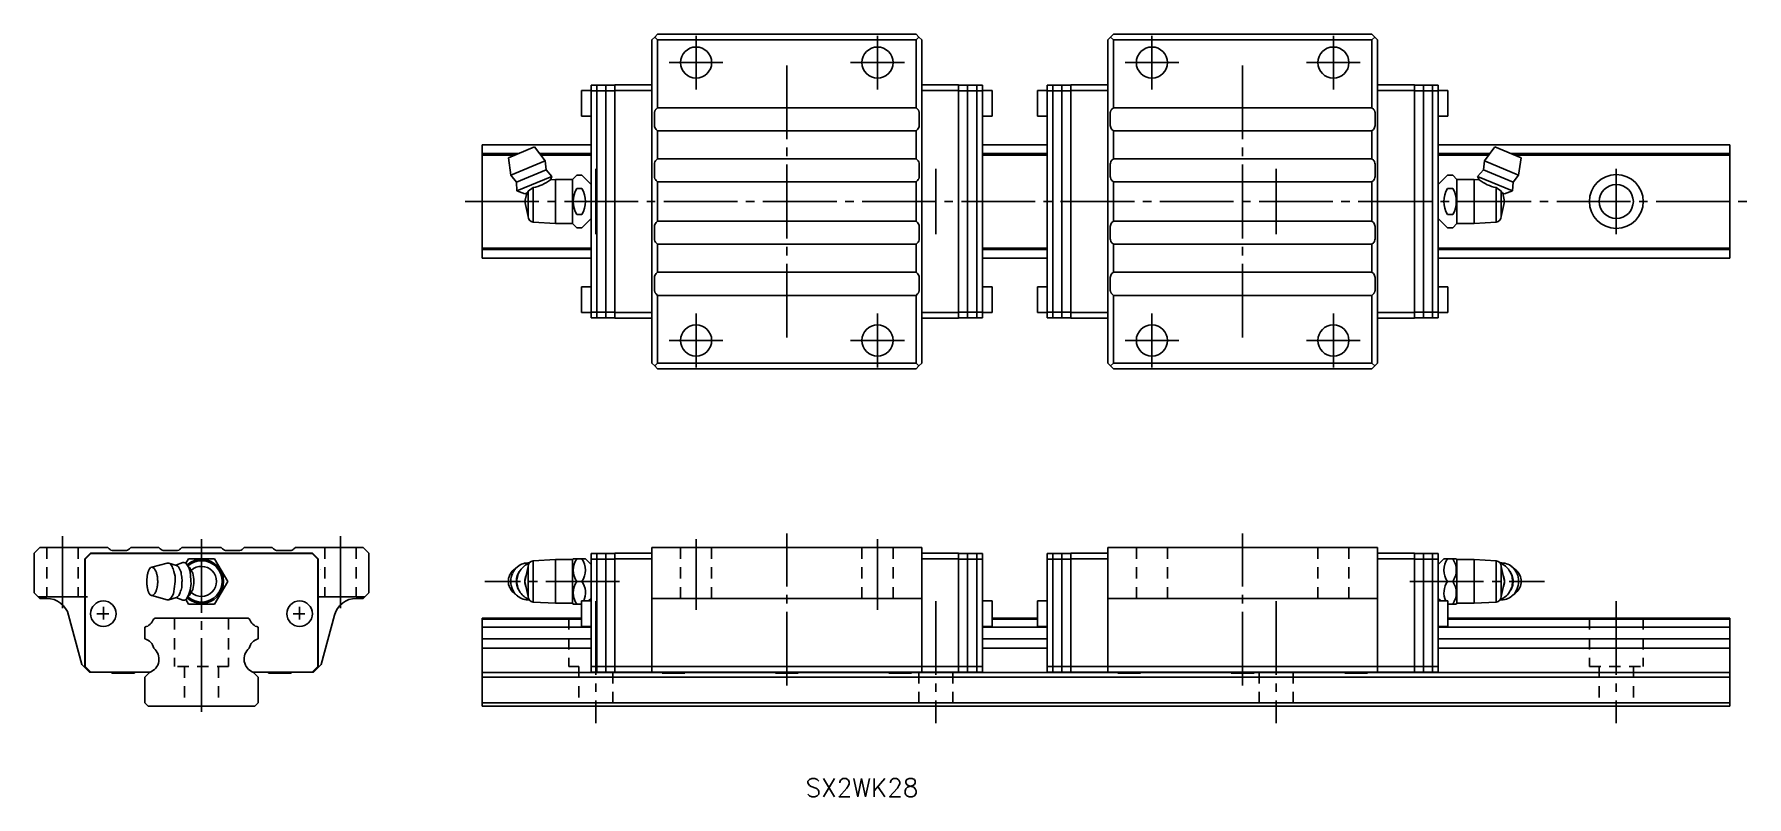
# Model space of a CAD drawing. Extents: x -80 to 222, y 2154 to 2289.
import ezdxf

# ---------------------------------------------------------------- set-up
doc = ezdxf.new("R2010")
doc.units = 0
doc.linetypes.add('CENTER', pattern=[17.5, 13, -1.5, 1.5, -1.5])
doc.linetypes.add('DASHED', pattern=[3.5, 2, -1.5])
doc.layers.get('0').update_dxf_attribs({"linetype": 'CONTINUOUS'})
doc.layers.add('CENTER', color=1, linetype='CENTER')
doc.styles.get("Standard").update_dxf_attribs({"font": 'txt.shx', "bigfont": '@extfont2.shx'})

msp = doc.modelspace()

# ---------------------------------------------------------------- linework, layer by layer
at = {"color": 7, "linetype": 'CONTINUOUS'}
for p, q in [((29.01, 2288.14), (28.51, 2287.64)), ((28.51, 2230.64), (28.51, 2287.64)), ((29.51, 2288.64), (29.01, 2288.14)), ((29.51, 2287.64), (29.01, 2288.14)), ((29.51, 2288.64), (75.11, 2288.64)), ((29.51, 2275.69), (29.51, 2287.64)), ((29.51, 2287.64), (75.11, 2287.64)), ((75.61, 2288.14), (75.11, 2288.64)), ((75.61, 2288.14), (75.11, 2287.64)), ((75.11, 2287.64), (75.11, 2275.69)), ((76.11, 2287.64), (75.61, 2288.14)), ((76.11, 2287.64), (76.11, 2230.64)), ((108.91, 2287.64), (109.41, 2288.14)), ((108.91, 2287.64), (108.91, 2230.64)), ((109.41, 2288.14), (109.91, 2288.64)), ((109.41, 2288.14), (109.91, 2287.64)), ((155.51, 2288.64), (109.91, 2288.64)), ((109.91, 2287.64), (109.91, 2275.69)), ((155.51, 2287.64), (109.91, 2287.64)), ((155.51, 2288.64), (156.01, 2288.14)), ((155.51, 2287.64), (156.01, 2288.14)), ((155.51, 2275.69), (155.51, 2287.64)), ((156.01, 2288.14), (156.51, 2287.64)), ((156.51, 2230.64), (156.51, 2287.64)), ((16.11, 2274.19), (16.11, 2278.69)), ((17.81, 2278.69), (16.11, 2278.69)), ((17.81, 2238.64), (17.81, 2279.64)), ((17.81, 2279.64), (22.01, 2279.64)), ((17.81, 2278.64), (22.01, 2278.64)), ((18.81, 2238.64), (18.81, 2279.64)), ((20.41, 2238.64), (20.41, 2279.64)), ((22.01, 2279.69), (28.51, 2279.69)), ((22.01, 2278.69), (22.01, 2279.69)), ((22.01, 2239.59), (22.01, 2278.69)), ((22.01, 2278.69), (28.51, 2278.69)), ((28.51, 2279.14), (28.51, 2280.14)), ((28.51, 2278.69), (28.51, 2279.74)), ((28.51, 2239.14), (28.51, 2279.14)), ((28.51, 2259.14), (28.51, 2278.69)), ((28.51, 2259.14), (28.51, 2278.69)), ((76.11, 2279.14), (76.11, 2280.14)), ((76.11, 2279.74), (76.11, 2278.69)), ((82.61, 2279.69), (76.11, 2279.69)), ((76.11, 2239.14), (76.11, 2279.14)), ((82.61, 2278.69), (76.11, 2278.69)), ((76.11, 2259.14), (76.11, 2278.69)), ((76.11, 2278.69), (76.11, 2259.14)), ((82.61, 2278.69), (82.61, 2279.69)), ((86.81, 2279.64), (82.61, 2279.64)), ((82.61, 2239.59), (82.61, 2278.69)), ((86.81, 2278.64), (82.61, 2278.64)), ((84.21, 2238.64), (84.21, 2279.64)), ((85.81, 2238.64), (85.81, 2279.64)), ((86.81, 2279.64), (86.81, 2238.64)), ((88.51, 2278.69), (86.81, 2278.69)), ((88.51, 2274.19), (88.51, 2278.69)), ((96.51, 2274.19), (96.51, 2278.69)), ((96.51, 2278.69), (98.21, 2278.69)), ((98.21, 2279.64), (98.21, 2238.64)), ((98.21, 2279.64), (102.41, 2279.64)), ((98.21, 2278.64), (102.41, 2278.64)), ((99.21, 2238.64), (99.21, 2279.64)), ((100.81, 2238.64), (100.81, 2279.64)), ((102.41, 2279.69), (108.91, 2279.69)), ((102.41, 2278.69), (102.41, 2279.69)), ((102.41, 2239.59), (102.41, 2278.69)), ((102.41, 2278.69), (108.91, 2278.69)), ((108.91, 2279.14), (108.91, 2280.14)), ((108.91, 2279.74), (108.91, 2278.69)), ((108.91, 2239.14), (108.91, 2279.14)), ((108.91, 2259.14), (108.91, 2278.69)), ((108.91, 2278.69), (108.91, 2259.14)), ((156.51, 2279.14), (156.51, 2280.14)), ((156.51, 2278.69), (156.51, 2279.74)), ((163.01, 2279.69), (156.51, 2279.69)), ((156.51, 2239.14), (156.51, 2279.14)), ((163.01, 2278.69), (156.51, 2278.69)), ((156.51, 2259.14), (156.51, 2278.69)), ((156.51, 2259.14), (156.51, 2278.69)), ((163.01, 2278.69), (163.01, 2279.69)), ((167.21, 2279.64), (163.01, 2279.64)), ((163.01, 2239.59), (163.01, 2278.69)), ((167.21, 2278.64), (163.01, 2278.64)), ((164.61, 2238.64), (164.61, 2279.64)), ((166.21, 2238.64), (166.21, 2279.64)), ((167.21, 2238.64), (167.21, 2279.64)), ((167.21, 2278.69), (168.91, 2278.69)), ((168.91, 2274.19), (168.91, 2278.69)), ((28.97, 2274.82), (28.96, 2274.78)), ((28.96, 2274.78), (28.96, 2274.73)), ((28.96, 2274.73), (28.96, 2272.55)), ((28.98, 2274.92), (28.97, 2274.87)), ((28.97, 2274.87), (28.97, 2274.82)), ((28.99, 2274.97), (28.98, 2274.92)), ((29.01, 2275.02), (28.99, 2274.97)), ((29.02, 2275.06), (29.01, 2275.02)), ((29.04, 2275.11), (29.02, 2275.06)), ((29.06, 2275.15), (29.04, 2275.11)), ((29.08, 2275.2), (29.06, 2275.15)), ((29.1, 2275.24), (29.08, 2275.2)), ((29.13, 2275.28), (29.1, 2275.24)), ((29.16, 2275.32), (29.13, 2275.28)), ((29.19, 2275.36), (29.16, 2275.32)), ((29.22, 2275.4), (29.19, 2275.36)), ((29.26, 2275.43), (29.22, 2275.4)), ((29.51, 2275.69), (29.26, 2275.43)), ((75.11, 2275.69), (29.51, 2275.69)), ((75.37, 2275.43), (75.11, 2275.69)), ((75.4, 2275.4), (75.37, 2275.43)), ((75.44, 2275.36), (75.4, 2275.4)), ((75.47, 2275.32), (75.44, 2275.36)), ((75.49, 2275.28), (75.47, 2275.32)), ((75.52, 2275.24), (75.49, 2275.28)), ((75.54, 2275.2), (75.52, 2275.24)), ((75.57, 2275.15), (75.54, 2275.2)), ((75.59, 2275.11), (75.57, 2275.15)), ((75.6, 2275.06), (75.59, 2275.11)), ((75.62, 2275.02), (75.6, 2275.06)), ((75.63, 2274.97), (75.62, 2275.02)), ((75.64, 2274.92), (75.63, 2274.97)), ((75.65, 2274.87), (75.64, 2274.92)), ((75.66, 2274.82), (75.65, 2274.87)), ((75.66, 2274.78), (75.66, 2274.82)), ((75.66, 2274.73), (75.66, 2274.78)), ((75.66, 2272.55), (75.66, 2274.73)), ((109.36, 2274.78), (109.37, 2274.82)), ((109.36, 2274.73), (109.36, 2274.78)), ((109.36, 2272.55), (109.36, 2274.73)), ((109.37, 2274.87), (109.38, 2274.92)), ((109.37, 2274.82), (109.37, 2274.87)), ((109.38, 2274.92), (109.39, 2274.97)), ((109.39, 2274.97), (109.41, 2275.02)), ((109.41, 2275.02), (109.42, 2275.06)), ((109.42, 2275.06), (109.44, 2275.11)), ((109.44, 2275.11), (109.46, 2275.15)), ((109.46, 2275.15), (109.48, 2275.2)), ((109.48, 2275.2), (109.5, 2275.24)), ((109.5, 2275.24), (109.53, 2275.28)), ((109.53, 2275.28), (109.56, 2275.32)), ((109.56, 2275.32), (109.59, 2275.36)), ((109.59, 2275.36), (109.62, 2275.4)), ((109.62, 2275.4), (109.66, 2275.43)), ((109.66, 2275.43), (109.91, 2275.69)), ((109.91, 2275.69), (155.51, 2275.69)), ((155.51, 2275.69), (155.77, 2275.43)), ((155.77, 2275.43), (155.8, 2275.4)), ((155.8, 2275.4), (155.84, 2275.36)), ((155.84, 2275.36), (155.87, 2275.32)), ((155.87, 2275.32), (155.89, 2275.28)), ((155.89, 2275.28), (155.92, 2275.24)), ((155.92, 2275.24), (155.94, 2275.2)), ((155.94, 2275.2), (155.97, 2275.15)), ((155.97, 2275.15), (155.99, 2275.11)), ((155.99, 2275.11), (156, 2275.06)), ((156, 2275.06), (156.02, 2275.02)), ((156.02, 2275.02), (156.03, 2274.97)), ((156.03, 2274.97), (156.04, 2274.92)), ((156.04, 2274.92), (156.05, 2274.87)), ((156.05, 2274.87), (156.06, 2274.82)), ((156.06, 2274.82), (156.06, 2274.78)), ((156.06, 2274.78), (156.06, 2274.73)), ((156.06, 2274.73), (156.06, 2272.55)), ((16.11, 2274.19), (17.81, 2274.19)), ((29.26, 2271.85), (29.51, 2271.59)), ((29.51, 2271.59), (75.11, 2271.59)), ((29.51, 2266.69), (29.51, 2271.59)), ((75.11, 2271.59), (75.37, 2271.85)), ((75.11, 2271.59), (75.11, 2266.69)), ((86.81, 2274.19), (88.51, 2274.19)), ((98.21, 2274.19), (96.51, 2274.19)), ((109.91, 2271.59), (109.66, 2271.85)), ((109.91, 2271.59), (109.91, 2266.69)), ((155.51, 2271.59), (109.91, 2271.59)), ((155.77, 2271.85), (155.51, 2271.59)), ((155.51, 2266.69), (155.51, 2271.59)), ((168.91, 2274.19), (167.21, 2274.19)), ((17.81, 2269.14), (-1.39, 2269.14)), ((-1.39, 2269.14), (-1.39, 2267.62)), ((7.82, 2268.78), (3.21, 2266.87)), ((9.67, 2266.3), (7.82, 2268.78)), ((98.21, 2269.14), (86.81, 2269.14)), ((218.61, 2269.14), (167.21, 2269.14)), ((175.35, 2266.3), (177.2, 2268.78)), ((177.2, 2268.78), (181.82, 2266.87)), ((218.61, 2267.62), (218.61, 2269.14)), ((-1.39, 2267.34), (-1.39, 2267.62)), ((5.03, 2267.62), (-1.39, 2267.62)), ((-1.39, 2250.94), (-1.39, 2267.34)), ((4.35, 2267.34), (-1.39, 2267.34)), ((3.21, 2266.87), (3.65, 2263.81)), ((9.67, 2266.3), (3.65, 2263.81)), ((17.81, 2267.62), (8.69, 2267.62)), ((17.81, 2267.34), (8.9, 2267.34)), ((9.86, 2264.75), (9.67, 2266.3)), ((28.96, 2265.73), (28.96, 2263.55)), ((29.51, 2266.69), (29.26, 2266.43)), ((75.11, 2266.69), (29.51, 2266.69)), ((75.37, 2266.43), (75.11, 2266.69)), ((75.66, 2263.55), (75.66, 2265.73)), ((98.21, 2267.62), (86.81, 2267.62)), ((98.21, 2267.34), (86.81, 2267.34)), ((109.36, 2263.55), (109.36, 2265.73)), ((109.66, 2266.43), (109.91, 2266.69)), ((109.91, 2266.69), (155.51, 2266.69)), ((155.51, 2266.69), (155.77, 2266.43)), ((156.06, 2265.73), (156.06, 2263.55)), ((167.21, 2267.62), (176.34, 2267.62)), ((167.21, 2267.34), (176.12, 2267.34)), ((175.17, 2264.75), (175.35, 2266.3)), ((175.35, 2266.3), (181.37, 2263.81)), ((218.61, 2267.62), (180, 2267.62)), ((218.61, 2267.34), (180.68, 2267.34)), ((181.82, 2266.87), (181.37, 2263.81)), ((218.61, 2267.62), (218.61, 2267.34)), ((218.61, 2267.34), (218.61, 2250.94)), ((3.65, 2263.81), (4.62, 2262.58)), ((9.86, 2264.75), (4.62, 2262.58)), ((4.62, 2262.58), (4.73, 2261)), ((10.9, 2263.56), (4.73, 2261)), ((10.9, 2263.56), (9.86, 2264.75)), ((10.62, 2262.96), (10.9, 2263.56)), ((11.51, 2263.02), (10.62, 2262.96)), ((10.62, 2262.96), (10.62, 2262.96)), ((10.62, 2262.96), (10.62, 2262.96)), ((11.51, 2263.02), (11.51, 2255.27)), ((14.51, 2263.02), (11.51, 2263.02)), ((15.26, 2263.76), (14.51, 2263.02)), ((14.51, 2263.02), (14.51, 2255.27)), ((15.26, 2263.76), (16.19, 2263.76)), ((17.81, 2262.14), (16.19, 2263.76)), ((29.26, 2262.85), (29.51, 2262.59)), ((29.51, 2262.59), (75.11, 2262.59)), ((29.51, 2262.59), (29.51, 2255.69)), ((75.11, 2262.59), (75.37, 2262.85)), ((75.11, 2255.69), (75.11, 2262.59)), ((109.91, 2262.59), (109.66, 2262.85)), ((155.51, 2262.59), (109.91, 2262.59)), ((109.91, 2255.69), (109.91, 2262.59)), ((155.77, 2262.85), (155.51, 2262.59)), ((155.51, 2262.59), (155.51, 2255.69)), ((167.21, 2262.14), (168.83, 2263.76)), ((169.77, 2263.76), (168.83, 2263.76)), ((169.77, 2263.76), (170.51, 2263.02)), ((170.51, 2263.02), (170.51, 2255.27)), ((170.51, 2263.02), (173.51, 2263.02)), ((173.51, 2263.02), (173.51, 2255.27)), ((173.51, 2263.02), (174.41, 2262.96)), ((174.13, 2263.56), (175.17, 2264.75)), ((174.13, 2263.56), (180.3, 2261)), ((174.41, 2262.96), (174.13, 2263.56)), ((174.41, 2262.96), (174.41, 2262.96)), ((174.41, 2262.96), (174.41, 2262.96)), ((175.17, 2264.75), (180.41, 2262.58)), ((180.41, 2262.58), (180.3, 2261)), ((181.37, 2263.81), (180.41, 2262.58)), ((4.73, 2261), (6.11, 2260.5)), ((6.11, 2260.5), (6.59, 2260.69)), ((6.45, 2260.64), (6.11, 2259.14)), ((6.11, 2259.14), (6.71, 2256.49)), ((6.59, 2260.69), (6.71, 2260.95)), ((6.71, 2260.95), (7.59, 2261.59)), ((6.71, 2260.95), (6.71, 2256.49)), ((7.59, 2261.59), (7.59, 2255.5)), ((15.26, 2261.45), (16.19, 2261.45)), ((28.51, 2259.14), (28.51, 2239.59)), ((28.51, 2239.59), (28.51, 2259.14)), ((29.51, 2260.79), (29.51, 2257.49)), ((75.11, 2257.49), (75.11, 2260.79)), ((76.11, 2259.14), (76.11, 2239.59)), ((76.11, 2259.14), (76.11, 2239.59)), ((108.91, 2259.14), (108.91, 2239.59)), ((108.91, 2259.14), (108.91, 2239.59)), ((109.91, 2257.49), (109.91, 2260.79)), ((155.51, 2260.79), (155.51, 2257.49)), ((156.51, 2259.14), (156.51, 2239.59)), ((156.51, 2239.59), (156.51, 2259.14)), ((169.77, 2261.45), (168.83, 2261.45)), ((177.43, 2261.59), (177.43, 2255.5)), ((178.31, 2260.95), (177.43, 2261.59)), ((178.31, 2260.95), (178.31, 2256.49)), ((178.43, 2260.69), (178.31, 2260.95)), ((178.91, 2259.14), (178.31, 2256.49)), ((178.91, 2260.5), (178.43, 2260.69)), ((178.57, 2260.64), (178.91, 2259.14)), ((180.3, 2261), (178.91, 2260.5)), ((15.26, 2256.83), (16.19, 2256.83)), ((16.19, 2254.52), (17.81, 2256.14)), ((168.83, 2254.52), (167.21, 2256.14)), ((169.77, 2256.83), (168.83, 2256.83)), ((7.59, 2255.5), (11.51, 2255.27)), ((11.51, 2255.27), (14.51, 2255.27)), ((14.51, 2255.27), (15.26, 2254.52)), ((15.26, 2254.52), (16.19, 2254.52)), ((28.96, 2252.55), (28.96, 2254.73)), ((29.26, 2255.43), (29.51, 2255.69)), ((29.51, 2255.69), (75.11, 2255.69)), ((75.11, 2255.69), (75.37, 2255.43)), ((75.66, 2254.73), (75.66, 2252.55)), ((109.36, 2254.73), (109.36, 2252.55)), ((109.91, 2255.69), (109.66, 2255.43)), ((155.51, 2255.69), (109.91, 2255.69)), ((155.77, 2255.43), (155.51, 2255.69)), ((156.06, 2252.55), (156.06, 2254.73)), ((169.77, 2254.52), (168.83, 2254.52)), ((170.51, 2255.27), (169.77, 2254.52)), ((173.51, 2255.27), (170.51, 2255.27)), ((177.43, 2255.5), (173.51, 2255.27)), ((17.81, 2250.94), (-1.39, 2250.94)), ((-1.39, 2250.94), (-1.39, 2250.66)), ((17.81, 2250.66), (-1.39, 2250.66)), ((-1.39, 2249.14), (-1.39, 2250.66)), ((29.51, 2251.59), (29.26, 2251.85)), ((75.11, 2251.59), (29.51, 2251.59)), ((29.51, 2251.59), (29.51, 2246.69)), ((75.37, 2251.85), (75.11, 2251.59)), ((75.11, 2246.69), (75.11, 2251.59)), ((98.21, 2250.94), (86.81, 2250.94)), ((98.21, 2250.66), (86.81, 2250.66)), ((109.66, 2251.85), (109.91, 2251.59)), ((109.91, 2251.59), (155.51, 2251.59)), ((109.91, 2246.69), (109.91, 2251.59)), ((155.51, 2251.59), (155.77, 2251.85)), ((155.51, 2251.59), (155.51, 2246.69)), ((218.61, 2250.94), (167.21, 2250.94)), ((218.61, 2250.66), (167.21, 2250.66)), ((218.61, 2250.66), (218.61, 2250.94)), ((218.61, 2250.66), (218.61, 2249.14)), ((17.81, 2249.14), (-1.39, 2249.14)), ((98.21, 2249.14), (86.81, 2249.14)), ((218.61, 2249.14), (167.21, 2249.14)), ((17.81, 2244.09), (16.11, 2244.09)), ((16.11, 2244.09), (16.11, 2239.59)), ((28.96, 2243.55), (28.96, 2245.73)), ((29.26, 2246.43), (29.51, 2246.69)), ((29.51, 2246.69), (75.11, 2246.69)), ((75.11, 2246.69), (75.37, 2246.43)), ((75.66, 2245.73), (75.66, 2243.55)), ((88.51, 2244.09), (86.81, 2244.09)), ((88.51, 2244.09), (88.51, 2239.59)), ((96.51, 2244.09), (98.21, 2244.09)), ((96.51, 2244.09), (96.51, 2239.59)), ((109.36, 2245.73), (109.36, 2243.55)), ((109.91, 2246.69), (109.66, 2246.43)), ((155.51, 2246.69), (109.91, 2246.69)), ((155.77, 2246.43), (155.51, 2246.69)), ((156.06, 2243.55), (156.06, 2245.73)), ((167.21, 2244.09), (168.91, 2244.09)), ((168.91, 2244.09), (168.91, 2239.59)), ((28.96, 2243.51), (28.96, 2243.55)), ((28.97, 2243.46), (28.96, 2243.51)), ((28.97, 2243.41), (28.97, 2243.46)), ((28.98, 2243.36), (28.97, 2243.41)), ((28.99, 2243.31), (28.98, 2243.36)), ((29.01, 2243.26), (28.99, 2243.31)), ((29.02, 2243.22), (29.01, 2243.26)), ((29.04, 2243.17), (29.02, 2243.22)), ((29.06, 2243.13), (29.04, 2243.17)), ((29.08, 2243.08), (29.06, 2243.13)), ((29.1, 2243.04), (29.08, 2243.08)), ((29.13, 2243), (29.1, 2243.04)), ((29.16, 2242.96), (29.13, 2243)), ((29.19, 2242.92), (29.16, 2242.96)), ((29.22, 2242.88), (29.19, 2242.92)), ((29.26, 2242.85), (29.22, 2242.88)), ((29.51, 2242.59), (29.26, 2242.85)), ((75.11, 2242.59), (29.51, 2242.59)), ((29.51, 2242.59), (29.51, 2230.64)), ((75.37, 2242.85), (75.11, 2242.59)), ((75.11, 2230.64), (75.11, 2242.59)), ((75.4, 2242.88), (75.37, 2242.85)), ((75.44, 2242.92), (75.4, 2242.88)), ((75.47, 2242.96), (75.44, 2242.92)), ((75.49, 2243), (75.47, 2242.96)), ((75.52, 2243.04), (75.49, 2243)), ((75.54, 2243.08), (75.52, 2243.04)), ((75.57, 2243.13), (75.54, 2243.08)), ((75.59, 2243.17), (75.57, 2243.13)), ((75.6, 2243.22), (75.59, 2243.17)), ((75.62, 2243.26), (75.6, 2243.22)), ((75.63, 2243.31), (75.62, 2243.26)), ((75.64, 2243.36), (75.63, 2243.31)), ((75.65, 2243.41), (75.64, 2243.36)), ((75.66, 2243.46), (75.65, 2243.41)), ((75.66, 2243.55), (75.66, 2243.51)), ((75.66, 2243.51), (75.66, 2243.46)), ((109.36, 2243.55), (109.36, 2243.51)), ((109.36, 2243.51), (109.37, 2243.46)), ((109.37, 2243.46), (109.37, 2243.41)), ((109.37, 2243.41), (109.38, 2243.36)), ((109.38, 2243.36), (109.39, 2243.31)), ((109.39, 2243.31), (109.41, 2243.26)), ((109.41, 2243.26), (109.42, 2243.22)), ((109.42, 2243.22), (109.44, 2243.17)), ((109.44, 2243.17), (109.46, 2243.13)), ((109.46, 2243.13), (109.48, 2243.08)), ((109.48, 2243.08), (109.5, 2243.04)), ((109.5, 2243.04), (109.53, 2243)), ((109.53, 2243), (109.56, 2242.96)), ((109.56, 2242.96), (109.59, 2242.92)), ((109.59, 2242.92), (109.62, 2242.88)), ((109.62, 2242.88), (109.66, 2242.85)), ((109.66, 2242.85), (109.91, 2242.59)), ((109.91, 2242.59), (155.51, 2242.59)), ((109.91, 2230.64), (109.91, 2242.59)), ((155.51, 2242.59), (155.77, 2242.85)), ((155.51, 2242.59), (155.51, 2230.64)), ((155.77, 2242.85), (155.8, 2242.88)), ((155.8, 2242.88), (155.84, 2242.92)), ((155.84, 2242.92), (155.87, 2242.96)), ((155.87, 2242.96), (155.89, 2243)), ((155.89, 2243), (155.92, 2243.04)), ((155.92, 2243.04), (155.94, 2243.08)), ((155.94, 2243.08), (155.97, 2243.13)), ((155.97, 2243.13), (155.99, 2243.17)), ((155.99, 2243.17), (156, 2243.22)), ((156, 2243.22), (156.02, 2243.26)), ((156.02, 2243.26), (156.03, 2243.31)), ((156.03, 2243.31), (156.04, 2243.36)), ((156.04, 2243.36), (156.05, 2243.41)), ((156.05, 2243.41), (156.06, 2243.46)), ((156.06, 2243.51), (156.06, 2243.55)), ((156.06, 2243.46), (156.06, 2243.51)), ((16.11, 2239.59), (17.81, 2239.59)), ((17.81, 2239.64), (22.01, 2239.64)), ((17.81, 2238.64), (22.01, 2238.64)), ((22.01, 2239.59), (28.51, 2239.59)), ((22.01, 2239.59), (22.01, 2238.59)), ((22.01, 2238.59), (28.51, 2238.59)), ((28.51, 2238.54), (28.51, 2239.59)), ((28.51, 2239.14), (28.51, 2238.14)), ((82.61, 2239.59), (76.11, 2239.59)), ((76.11, 2239.59), (76.11, 2238.54)), ((76.11, 2239.14), (76.11, 2238.14)), ((82.61, 2238.59), (76.11, 2238.59)), ((86.81, 2239.64), (82.61, 2239.64)), ((82.61, 2239.59), (82.61, 2238.59)), ((86.81, 2238.64), (82.61, 2238.64)), ((86.81, 2239.59), (88.51, 2239.59)), ((98.21, 2239.59), (96.51, 2239.59)), ((98.21, 2239.64), (102.41, 2239.64)), ((98.21, 2238.64), (102.41, 2238.64)), ((102.41, 2239.59), (102.41, 2238.59)), ((102.41, 2239.59), (108.91, 2239.59)), ((102.41, 2238.59), (108.91, 2238.59)), ((108.91, 2239.59), (108.91, 2238.54)), ((108.91, 2239.14), (108.91, 2238.14)), ((163.01, 2239.59), (156.51, 2239.59)), ((156.51, 2238.54), (156.51, 2239.59)), ((156.51, 2239.14), (156.51, 2238.14)), ((163.01, 2238.59), (156.51, 2238.59)), ((167.21, 2239.64), (163.01, 2239.64)), ((163.01, 2239.59), (163.01, 2238.59)), ((167.21, 2238.64), (163.01, 2238.64)), ((168.91, 2239.59), (167.21, 2239.59)), ((28.51, 2230.64), (29.01, 2230.14)), ((29.51, 2230.64), (29.01, 2230.14)), ((29.01, 2230.14), (29.51, 2229.64)), ((29.51, 2230.64), (75.11, 2230.64)), ((29.51, 2229.64), (75.11, 2229.64)), ((75.61, 2230.14), (75.11, 2230.64)), ((75.11, 2229.64), (75.61, 2230.14)), ((75.61, 2230.14), (76.11, 2230.64)), ((109.41, 2230.14), (108.91, 2230.64)), ((109.41, 2230.14), (109.91, 2230.64)), ((109.91, 2229.64), (109.41, 2230.14)), ((155.51, 2230.64), (109.91, 2230.64)), ((155.51, 2229.64), (109.91, 2229.64)), ((155.51, 2230.64), (156.01, 2230.14)), ((156.01, 2230.14), (155.51, 2229.64)), ((156.51, 2230.64), (156.01, 2230.14)), ((-79.41, 2198.14), (-80.41, 2197.14)), ((-80.41, 2197.14), (-80.41, 2190.14)), ((-78.16, 2198.14), (-79.41, 2198.14)), ((-72.66, 2198.14), (-78.16, 2198.14)), ((-67.46, 2198.14), (-72.66, 2198.14)), ((-70.46, 2197.14), (-71.46, 2196.14)), ((-71.46, 2196.14), (-71.46, 2177.14)), ((-70.41, 2197.04), (-71.41, 2196.04)), ((-70.41, 2197.04), (-71.41, 2196.04)), ((-71.41, 2196.04), (-71.41, 2186.44)), ((-71.41, 2196.04), (-71.41, 2188.94)), ((-70.91, 2198.14), (-69.41, 2198.14)), ((-31.36, 2197.14), (-70.46, 2197.14)), ((-70.41, 2197.04), (-50.91, 2197.04)), ((-50.91, 2197.04), (-70.41, 2197.04)), ((-67.2, 2197.88), (-67.46, 2198.14)), ((-64.32, 2197.59), (-66.49, 2197.59)), ((-63.36, 2198.14), (-63.62, 2197.88)), ((-58.46, 2198.14), (-63.36, 2198.14)), ((-58.2, 2197.88), (-58.46, 2198.14)), ((-55.32, 2197.59), (-57.49, 2197.59)), ((-54.36, 2198.14), (-54.62, 2197.88)), ((-47.46, 2198.14), (-54.36, 2198.14)), ((-53.68, 2195.34), (-53.22, 2196.14)), ((-53.22, 2196.14), (-48.6, 2196.14)), ((-49.26, 2198.14), (-52.56, 2198.14)), ((-52.56, 2198.14), (-49.26, 2198.14)), ((-50.91, 2197.04), (-31.41, 2197.04)), ((-50.91, 2197.04), (-31.41, 2197.04)), ((-31.41, 2197.04), (-50.91, 2197.04)), ((-48.6, 2196.14), (-46.29, 2192.14)), ((-47.2, 2197.88), (-47.46, 2198.14)), ((-44.32, 2197.59), (-46.49, 2197.59)), ((-43.36, 2198.14), (-43.62, 2197.88)), ((-38.46, 2198.14), (-43.36, 2198.14)), ((-38.2, 2197.88), (-38.46, 2198.14)), ((-35.32, 2197.59), (-37.49, 2197.59)), ((-34.36, 2198.14), (-34.62, 2197.88)), ((-29.16, 2198.14), (-34.36, 2198.14)), ((-32.41, 2198.14), (-30.91, 2198.14)), ((-31.41, 2197.04), (-30.41, 2196.04)), ((-31.41, 2197.04), (-30.41, 2196.04)), ((-31.41, 2197.04), (-30.41, 2196.04)), ((-31.36, 2197.14), (-30.36, 2196.14)), ((-30.41, 2196.04), (-30.41, 2186.44)), ((-30.41, 2196.04), (-30.41, 2188.94)), ((-30.41, 2196.04), (-30.41, 2188.94)), ((-30.36, 2196.14), (-30.36, 2177.14)), ((-29.16, 2198.14), (-23.66, 2198.14)), ((-22.41, 2198.14), (-23.66, 2198.14)), ((-21.41, 2197.14), (-22.41, 2198.14)), ((-21.41, 2190.14), (-21.41, 2197.14)), ((11.51, 2196.02), (7.59, 2195.78)), ((7.59, 2195.78), (7.59, 2188.5)), ((14.51, 2196.02), (11.51, 2196.02)), ((11.51, 2196.02), (11.51, 2188.27)), ((14.64, 2196.14), (14.51, 2196.02)), ((14.51, 2196.02), (14.51, 2188.27)), ((14.64, 2196.14), (15.26, 2196.14)), ((15.26, 2196.14), (16.19, 2196.14)), ((16.19, 2196.14), (16.81, 2196.14)), ((17.81, 2195.14), (16.81, 2196.14)), ((17.81, 2197.04), (17.81, 2176.14)), ((17.81, 2197.04), (22.01, 2197.04)), ((17.81, 2196.04), (22.01, 2196.04)), ((18.81, 2176.14), (18.81, 2197.04)), ((20.41, 2176.14), (20.41, 2197.04)), ((22.01, 2197.14), (28.51, 2197.14)), ((22.01, 2197.14), (22.01, 2196.14)), ((22.01, 2196.14), (28.51, 2196.14)), ((22.01, 2196.14), (22.01, 2177.14)), ((76.11, 2198.14), (28.51, 2198.14)), ((28.51, 2198.14), (28.51, 2197.14)), ((28.51, 2197.14), (28.51, 2190.64)), ((76.11, 2198.14), (76.11, 2197.14)), ((82.61, 2197.14), (76.11, 2197.14)), ((76.11, 2197.14), (76.11, 2190.64)), ((82.61, 2196.14), (76.11, 2196.14)), ((82.61, 2197.14), (82.61, 2196.14)), ((86.81, 2197.04), (82.61, 2197.04)), ((82.61, 2196.14), (82.61, 2177.14)), ((86.81, 2196.04), (82.61, 2196.04)), ((84.21, 2176.14), (84.21, 2197.04)), ((85.81, 2176.14), (85.81, 2197.04)), ((86.81, 2197.04), (86.81, 2176.14)), ((98.21, 2197.04), (98.21, 2176.14)), ((98.21, 2197.04), (102.41, 2197.04)), ((98.21, 2196.04), (102.41, 2196.04)), ((99.21, 2176.14), (99.21, 2197.04)), ((100.81, 2176.14), (100.81, 2197.04)), ((102.41, 2197.14), (108.91, 2197.14)), ((102.41, 2197.14), (102.41, 2196.14)), ((102.41, 2196.14), (102.41, 2177.14)), ((102.41, 2196.14), (108.91, 2196.14)), ((108.91, 2198.14), (156.51, 2198.14)), ((108.91, 2198.14), (108.91, 2197.14)), ((108.91, 2197.14), (108.91, 2190.64)), ((156.51, 2198.14), (156.51, 2197.14)), ((163.01, 2197.14), (156.51, 2197.14)), ((156.51, 2197.14), (156.51, 2190.64)), ((163.01, 2196.14), (156.51, 2196.14)), ((163.01, 2197.14), (163.01, 2196.14)), ((167.21, 2197.04), (163.01, 2197.04)), ((163.01, 2196.14), (163.01, 2177.14)), ((167.21, 2196.04), (163.01, 2196.04)), ((164.61, 2176.14), (164.61, 2197.04)), ((166.21, 2176.14), (166.21, 2197.04)), ((167.21, 2197.04), (167.21, 2176.14)), ((167.21, 2195.14), (168.21, 2196.14)), ((168.83, 2196.14), (168.21, 2196.14)), ((169.77, 2196.14), (168.83, 2196.14)), ((170.39, 2196.14), (169.77, 2196.14)), ((170.39, 2196.14), (170.51, 2196.02)), ((170.51, 2196.02), (173.51, 2196.02)), ((170.51, 2196.02), (170.51, 2188.27)), ((173.51, 2196.02), (177.43, 2195.78)), ((173.51, 2196.02), (173.51, 2188.27)), ((177.43, 2195.78), (177.43, 2188.5)), ((-56.95, 2195.38), (-59.69, 2194.63)), ((-56.67, 2195.38), (-56.95, 2195.38)), ((-55.31, 2194.96), (-56.67, 2195.38)), ((-54.23, 2195.45), (-55.45, 2195)), ((-53.05, 2194.56), (-53.47, 2195.12)), ((-52.72, 2194.07), (-53.05, 2194.56)), ((-52.46, 2193.57), (-52.72, 2194.07)), ((4.82, 2194.72), (4.1, 2194.12)), ((6.71, 2194.79), (6.11, 2192.14)), ((6.71, 2194.79), (6.71, 2189.49)), ((178.31, 2194.79), (178.91, 2192.14)), ((178.31, 2194.79), (178.31, 2189.49)), ((180.2, 2194.72), (180.92, 2194.12)), ((-80.41, 2190.14), (-79.71, 2189.44)), ((-59.69, 2189.65), (-56.95, 2188.9)), ((-53.47, 2189.16), (-53.05, 2189.72)), ((-53.05, 2189.72), (-52.72, 2190.21)), ((-52.72, 2190.21), (-52.46, 2190.71)), ((-46.29, 2192.14), (-48.6, 2188.14)), ((-22.11, 2189.44), (-21.41, 2190.14)), ((6.11, 2192.14), (6.71, 2189.49)), ((15.26, 2192.14), (16.19, 2192.14)), ((28.51, 2190.64), (28.51, 2177.14)), ((76.11, 2190.64), (76.11, 2177.14)), ((108.91, 2190.64), (108.91, 2177.14)), ((156.51, 2190.64), (156.51, 2177.14)), ((169.77, 2192.14), (168.83, 2192.14)), ((178.91, 2192.14), (178.31, 2189.49)), ((-79.71, 2189.44), (-79.41, 2189.14)), ((-79.71, 2189.44), (-78.16, 2189.44)), ((-79.41, 2189.14), (-78.21, 2189.14)), ((-78.16, 2189.44), (-72.66, 2189.44)), ((-72.66, 2189.44), (-71.01, 2189.44)), ((-68.21, 2187.64), (-68.21, 2185.44)), ((-56.67, 2188.9), (-56.95, 2188.9)), ((-56.67, 2188.9), (-55.31, 2189.32)), ((-55.45, 2189.28), (-54.23, 2188.83)), ((-53.22, 2188.14), (-53.68, 2188.94)), ((-48.6, 2188.14), (-53.22, 2188.14)), ((-33.61, 2187.64), (-33.61, 2185.44)), ((-30.36, 2189.44), (-29.16, 2189.44)), ((-23.66, 2189.44), (-29.16, 2189.44)), ((-23.66, 2189.44), (-22.11, 2189.44)), ((-22.41, 2189.14), (-23.61, 2189.14)), ((-22.11, 2189.44), (-22.41, 2189.14)), ((7.59, 2188.5), (11.51, 2188.27)), ((11.51, 2188.27), (14.51, 2188.27)), ((14.51, 2188.27), (14.64, 2188.14)), ((15.26, 2188.14), (14.64, 2188.14)), ((15.26, 2188.14), (16.11, 2188.14)), ((16.11, 2188.69), (16.11, 2184.19)), ((17.81, 2188.69), (16.11, 2188.69)), ((17.36, 2188.69), (17.81, 2189.14)), ((28.51, 2189.14), (76.11, 2189.14)), ((88.51, 2188.69), (86.81, 2188.69)), ((88.51, 2188.69), (88.51, 2184.19)), ((96.51, 2188.69), (96.51, 2184.19)), ((96.51, 2188.69), (98.21, 2188.69)), ((156.51, 2189.14), (108.91, 2189.14)), ((167.66, 2188.69), (167.21, 2189.14)), ((167.21, 2188.69), (168.91, 2188.69)), ((168.91, 2188.69), (168.91, 2184.19)), ((169.77, 2188.14), (168.91, 2188.14)), ((169.77, 2188.14), (170.39, 2188.14)), ((170.51, 2188.27), (170.39, 2188.14)), ((173.51, 2188.27), (170.51, 2188.27)), ((177.43, 2188.5), (173.51, 2188.27)), ((-74.35, 2186.18), (-72.02, 2177.51)), ((-71.41, 2186.44), (-71.41, 2177.14)), ((-71.41, 2183.94), (-71.41, 2177.14)), ((-69.36, 2186.44), (-67.26, 2186.44)), ((-60.91, 2184.08), (-60.91, 2182)), ((-59.11, 2185.64), (-59.39, 2185.48)), ((-42.71, 2185.64), (-59.11, 2185.64)), ((-42.71, 2185.64), (-42.43, 2185.48)), ((-40.91, 2184.08), (-40.91, 2182)), ((-34.76, 2186.44), (-32.66, 2186.44)), ((-30.41, 2186.44), (-30.41, 2177.14)), ((-30.41, 2183.94), (-30.41, 2177.14)), ((-30.41, 2183.94), (-30.41, 2177.14)), ((-27.47, 2186.18), (-29.79, 2177.51)), ((16.11, 2185.64), (-1.39, 2185.64)), ((-1.39, 2185.64), (-1.39, 2185.48)), ((16.11, 2185.48), (-1.39, 2185.48)), ((-1.39, 2184.08), (-1.39, 2185.48)), ((17.81, 2184.08), (-1.39, 2184.08)), ((-1.39, 2184.08), (-1.39, 2182)), ((16.11, 2184.19), (17.81, 2184.19)), ((86.81, 2184.19), (88.51, 2184.19)), ((98.21, 2184.08), (86.81, 2184.08)), ((96.51, 2185.64), (88.51, 2185.64)), ((96.51, 2185.48), (88.51, 2185.48)), ((98.21, 2184.19), (96.51, 2184.19)), ((168.91, 2184.19), (167.21, 2184.19)), ((218.61, 2184.08), (167.21, 2184.08)), ((167.21, 2184.08), (186.41, 2184.08)), ((218.61, 2185.64), (168.91, 2185.64)), ((168.91, 2185.64), (186.41, 2185.64)), ((218.61, 2185.48), (168.91, 2185.48)), ((168.91, 2185.48), (186.41, 2185.48)), ((218.61, 2185.48), (218.61, 2185.64)), ((218.61, 2185.48), (218.61, 2184.08)), ((218.61, 2182), (218.61, 2184.08)), ((17.81, 2182), (-1.39, 2182)), ((-1.39, 2180.38), (-1.39, 2182)), ((98.21, 2182), (86.81, 2182)), ((218.61, 2182), (167.21, 2182)), ((167.21, 2182), (186.41, 2182)), ((218.61, 2182), (218.61, 2180.38)), ((17.81, 2180.38), (-1.39, 2180.38)), ((-1.39, 2176.09), (-1.39, 2180.38)), ((98.21, 2180.38), (86.81, 2180.38)), ((218.61, 2180.38), (167.21, 2180.38)), ((167.21, 2180.38), (186.41, 2180.38)), ((218.61, 2180.38), (218.61, 2176.09)), ((-72.02, 2177.51), (-71.01, 2176.49)), ((-71.66, 2177.14), (-70.66, 2176.14)), ((-70.66, 2176.14), (-71.66, 2177.14)), ((-71.46, 2177.14), (-70.46, 2176.14)), ((-71.41, 2177.14), (-70.41, 2176.14)), ((-71.41, 2177.14), (-70.41, 2176.14)), ((-71.01, 2176.49), (-70.66, 2176.14)), ((-70.66, 2176.14), (-70.46, 2176.14)), ((-70.46, 2176.14), (-70.41, 2176.14)), ((-70.41, 2176.14), (-65.24, 2176.14)), ((-70.41, 2176.14), (-65.24, 2176.14)), ((-66.71, 2176.14), (-66.71, 2175.94)), ((-62.71, 2175.94), (-66.71, 2175.94)), ((-65.24, 2176.14), (-61.32, 2176.14)), ((-65.24, 2176.14), (-61.32, 2176.14)), ((-62.71, 2175.94), (-62.71, 2176.14)), ((-61.32, 2176.14), (-59.93, 2176.14)), ((-61.32, 2176.14), (-59.93, 2176.14)), ((-60.06, 2176.09), (-60.91, 2175.24)), ((-60.91, 2175.24), (-60.91, 2170.74)), ((-40.49, 2176.14), (-41.89, 2176.14)), ((-40.49, 2176.14), (-41.89, 2176.14)), ((-40.49, 2176.14), (-41.89, 2176.14)), ((-41.76, 2176.09), (-40.91, 2175.24)), ((-40.91, 2175.24), (-40.91, 2170.74)), ((-36.58, 2176.14), (-40.49, 2176.14)), ((-36.58, 2176.14), (-40.49, 2176.14)), ((-36.58, 2176.14), (-40.49, 2176.14)), ((-39.11, 2176.14), (-39.11, 2175.94)), ((-39.11, 2175.94), (-35.11, 2175.94)), ((-31.41, 2176.14), (-36.58, 2176.14)), ((-31.41, 2176.14), (-36.58, 2176.14)), ((-31.41, 2176.14), (-36.58, 2176.14)), ((-35.11, 2175.94), (-35.11, 2176.14)), ((-30.41, 2177.14), (-31.41, 2176.14)), ((-30.41, 2177.14), (-31.41, 2176.14)), ((-30.41, 2177.14), (-31.41, 2176.14)), ((-31.36, 2176.14), (-31.41, 2176.14)), ((-30.36, 2177.14), (-31.36, 2176.14)), ((-31.16, 2176.14), (-31.36, 2176.14)), ((-30.16, 2177.14), (-31.16, 2176.14)), ((-30.16, 2177.14), (-31.16, 2176.14)), ((-31.16, 2176.14), (-30.81, 2176.49)), ((-29.79, 2177.51), (-30.81, 2176.49)), ((-1.39, 2176.09), (-1.39, 2175.24)), ((30.31, 2176.09), (-1.39, 2176.09)), ((218.61, 2175.24), (-1.39, 2175.24)), ((-1.39, 2175.24), (-1.39, 2170.74)), ((17.81, 2177.14), (22.01, 2177.14)), ((17.81, 2176.14), (22.01, 2176.14)), ((22.01, 2177.14), (28.51, 2177.14)), ((22.01, 2177.14), (22.01, 2176.14)), ((22.01, 2176.14), (28.51, 2176.14)), ((76.11, 2177.14), (28.51, 2177.14)), ((28.51, 2177.14), (28.51, 2176.14)), ((76.11, 2176.14), (28.51, 2176.14)), ((30.31, 2176.14), (30.31, 2175.94)), ((30.31, 2175.94), (34.31, 2175.94)), ((34.31, 2175.94), (34.31, 2176.14)), ((50.31, 2176.09), (34.31, 2176.09)), ((50.31, 2176.14), (50.31, 2175.94)), ((50.31, 2175.94), (54.31, 2175.94)), ((54.31, 2175.94), (54.31, 2176.14)), ((70.31, 2176.09), (54.31, 2176.09)), ((70.31, 2176.14), (70.31, 2175.94)), ((70.31, 2175.94), (74.31, 2175.94)), ((74.31, 2175.94), (74.31, 2176.14)), ((110.71, 2176.09), (74.31, 2176.09)), ((82.61, 2177.14), (76.11, 2177.14)), ((76.11, 2177.14), (76.11, 2176.14)), ((82.61, 2176.14), (76.11, 2176.14)), ((86.81, 2177.14), (82.61, 2177.14)), ((82.61, 2177.14), (82.61, 2176.14)), ((86.81, 2176.14), (82.61, 2176.14)), ((98.21, 2177.14), (102.41, 2177.14)), ((98.21, 2176.14), (102.41, 2176.14)), ((102.41, 2177.14), (108.91, 2177.14)), ((102.41, 2177.14), (102.41, 2176.14)), ((102.41, 2176.14), (108.91, 2176.14)), ((108.91, 2177.14), (156.51, 2177.14)), ((108.91, 2177.14), (108.91, 2176.14)), ((108.91, 2176.14), (156.51, 2176.14)), ((110.71, 2175.94), (110.71, 2176.14)), ((114.71, 2175.94), (110.71, 2175.94)), ((114.71, 2176.14), (114.71, 2175.94)), ((114.71, 2176.09), (130.71, 2176.09)), ((130.71, 2175.94), (130.71, 2176.14)), ((134.71, 2175.94), (130.71, 2175.94)), ((134.71, 2176.14), (134.71, 2175.94)), ((134.71, 2176.09), (150.71, 2176.09)), ((150.71, 2175.94), (150.71, 2176.14)), ((154.71, 2175.94), (150.71, 2175.94)), ((154.71, 2176.14), (154.71, 2175.94)), ((218.61, 2176.09), (154.71, 2176.09)), ((154.71, 2176.09), (186.41, 2176.09)), ((163.01, 2177.14), (156.51, 2177.14)), ((156.51, 2177.14), (156.51, 2176.14)), ((163.01, 2176.14), (156.51, 2176.14)), ((163.01, 2177.14), (163.01, 2176.14)), ((167.21, 2177.14), (163.01, 2177.14)), ((167.21, 2176.14), (163.01, 2176.14)), ((218.61, 2175.24), (218.61, 2176.09)), ((218.61, 2170.74), (218.61, 2175.24)), ((-60.91, 2170.74), (-60.31, 2170.14)), ((-60.31, 2170.14), (-41.51, 2170.14)), ((-40.91, 2170.74), (-41.51, 2170.14)), ((218.61, 2170.74), (-1.39, 2170.74)), ((-1.39, 2170.74), (-1.39, 2170.14)), ((218.61, 2170.14), (-1.39, 2170.14)), ((218.61, 2170.14), (218.61, 2170.74))]:
    msp.add_line(p, q, dxfattribs=at)
at = {"color": 3, "linetype": 'DASHED'}
for p, q in [((-78.16, 2198.14), (-78.16, 2189.44)), ((-72.66, 2198.14), (-72.66, 2189.44)), ((-29.16, 2198.14), (-29.16, 2189.44)), ((-23.66, 2198.14), (-23.66, 2189.44)), ((33.56, 2198.14), (33.56, 2189.14)), ((39.06, 2198.14), (39.06, 2189.14)), ((65.56, 2198.14), (65.56, 2189.14)), ((71.06, 2198.14), (71.06, 2189.14)), ((113.96, 2198.14), (113.96, 2189.14)), ((119.46, 2198.14), (119.46, 2189.14)), ((145.96, 2198.14), (145.96, 2189.14)), ((151.46, 2198.14), (151.46, 2189.14)), ((-55.66, 2185.64), (-55.66, 2177.14)), ((-46.16, 2185.64), (-46.16, 2177.14)), ((13.86, 2185.64), (13.86, 2177.14)), ((193.86, 2185.64), (193.86, 2177.14)), ((203.36, 2185.64), (203.36, 2177.14)), ((-46.16, 2177.14), (-55.66, 2177.14)), ((-53.91, 2177.14), (-53.91, 2170.14)), ((-47.91, 2177.14), (-47.91, 2170.14)), ((13.86, 2177.14), (15.61, 2177.14)), ((15.61, 2177.14), (15.61, 2170.14)), ((21.61, 2176.14), (21.61, 2170.14)), ((75.61, 2176.14), (75.61, 2170.14)), ((81.61, 2176.14), (81.61, 2170.14)), ((135.61, 2176.14), (135.61, 2170.14)), ((141.61, 2176.14), (141.61, 2170.14)), ((193.86, 2177.14), (203.36, 2177.14)), ((195.61, 2177.14), (195.61, 2170.14)), ((201.61, 2177.14), (201.61, 2170.14))]:
    msp.add_line(p, q, dxfattribs=at)
at = {"color": 7, "linetype": 'CONTINUOUS'}
for centre, radius in [((36.31, 2283.64), 2.75), ((68.31, 2283.64), 2.75), ((116.71, 2283.64), 2.75), ((148.71, 2283.64), 2.75), ((198.61, 2259.14), 4.75), ((198.61, 2259.14), 3), ((36.31, 2234.64), 2.75), ((68.31, 2234.64), 2.75), ((116.71, 2234.64), 2.75), ((148.71, 2234.64), 2.75), ((-68.21, 2186.44), 2.25), ((-33.61, 2186.44), 2.25)]:
    msp.add_circle(centre, radius, dxfattribs=at)
for centre, radius, start, end in [((29.96, 2272.55), 1, 180, 225), ((74.66, 2272.55), 1, 315, 0), ((110.36, 2272.55), 1, 180, 225), ((155.06, 2272.55), 1, 315, 360), ((29.96, 2265.73), 1, 135, 180), ((74.66, 2265.73), 1, 0, 45), ((110.36, 2265.73), 1, 135, 180), ((155.06, 2265.73), 1, 360, 45), ((6.2, 2268.7), 7.24, 281.1312, 307.648), ((29.96, 2263.55), 1, 180, 225), ((74.66, 2263.55), 1, 315, 0), ((110.36, 2263.55), 1, 180, 225), ((155.06, 2263.55), 1, 315, 360), ((178.83, 2268.7), 7.24, 232.352, 258.8688), ((19.26, 2259.14), 4.62, 150.0092, 209.9908), ((12.19, 2259.14), 4.62, 330.0001, 29.9999), ((172.83, 2259.14), 4.62, 150.0001, 209.9999), ((165.77, 2259.14), 4.62, 330.0092, 29.9908), ((7.71, 2256.49), 1, 180, 263.2229), ((177.31, 2256.49), 1, 276.7771, 360), ((29.96, 2254.73), 1, 135, 180), ((74.66, 2254.73), 1, 0, 45), ((110.36, 2254.73), 1, 135, 180), ((155.06, 2254.73), 1, 360, 45), ((29.96, 2252.55), 1, 180, 225), ((74.66, 2252.55), 1, 315, 0), ((110.36, 2252.55), 1, 180, 225), ((155.06, 2252.55), 1, 315, 360), ((29.96, 2245.73), 1, 135, 180), ((74.66, 2245.73), 1, 0, 45), ((110.36, 2245.73), 1, 135, 180), ((155.06, 2245.73), 1, 360, 45), ((-66.49, 2198.59), 1, 225, 270), ((-64.32, 2198.59), 1, 270, 315), ((-57.49, 2198.59), 1, 225, 270), ((-55.32, 2198.59), 1, 270, 315), ((-50.91, 2192.14), 3.88, 229.2393, 130.7607), ((-50.91, 2192.14), 3.64, 229.0058, 130.9942), ((-46.49, 2198.59), 1, 225, 270), ((-44.32, 2198.59), 1, 270, 315), ((-37.49, 2198.59), 1, 225, 270), ((-35.32, 2198.59), 1, 270, 315), ((7.71, 2194.79), 1, 96.7771, 180), ((18.18, 2194.14), 3.54, 145.6279, 214.3721), ((13.27, 2194.14), 3.54, 325.6279, 34.3721), ((171.75, 2194.14), 3.54, 145.6279, 214.3721), ((166.84, 2194.14), 3.54, 325.6279, 34.3721), ((177.31, 2194.79), 1, 0, 83.2229), ((-64.38, 2193.05), 3.87, 353.733, 356.7047), ((-58.75, 2192.72), 1.77, 170.1836, 176.7047), ((-64.75, 2193.76), 4.32, 350.1836, 352.8665), ((-58.8, 2193.02), 1.68, 165.9229, 172.8665), ((-65.96, 2194.82), 5.71, 345.9229, 347.9835), ((-58.9, 2193.31), 1.51, 160.0922, 167.9835), ((-82.17, 2201.74), 23.24, 340.0922, 340.6158), ((-59.13, 2193.63), 1.18, 149.9462, 160.6158), ((-58.07, 2193.02), 2.41, 144.2871, 149.9462), ((-59.63, 2194.14), 0.49, 97.1639, 144.2871), ((-59.74, 2194), 0.628, 42.7713, 85.8209), ((-60.57, 2193.23), 1.76, 34.4113, 42.7713), ((-60.25, 2193.45), 1.37, 24.8028, 34.4113), ((-64.57, 2191.46), 6.13, 22.7591, 24.8028), ((-60.61, 2193.12), 1.84, 16.1339, 22.7591), ((-92.27, 2183.96), 34.79, 15.7913, 16.1339), ((-60.83, 2192.85), 2.12, 10.2366, 15.7913), ((-27.79, 2198.82), 31.46, 190.2366, 190.607), ((-60.95, 2192.61), 2.29, 5.5412, 10.607), ((-42.46, 2194.4), 16.29, 185.5412, 186.2483), ((-57.09, 2194.38), 1.08, 21.0278, 67.2834), ((-76.65, 2186.86), 22.03, 18.6519, 21.0278), ((-59.76, 2192.56), 4.21, 354.2322, 18.6519), ((-55.9, 2193.69), 1.39, 55.0676, 65.0564), ((-55.47, 2194.31), 0.646, 25.4744, 55.0676), ((-34.45, 2204.32), 22.64, 205.4744, 206.7542), ((-55.91, 2193.5), 1.4, 7.3483, 26.7542), ((-29.47, 2196.91), 25.26, 187.3483, 189.748), ((-54.05, 2194.97), 0.511, 60.8171, 110.5992), ((-54.28, 2194.56), 0.984, 34.9878, 60.8171), ((-56.12, 2193.27), 3.23, 7.3525, 34.9878), ((-74.96, 2190.84), 22.23, 3.3561, 7.3525), ((-50.91, 2192.14), 2.65, 226.8285, 133.1715), ((-57.57, 2192.14), 5.31, 344.3386, 15.6614), ((-30.41, 2194.92), 0.8, 307.9799, 308.6821), ((-21.91, 2194.67), 0.8, 307.9799, 308.6822), ((5.95, 2192.13), 2.75, 156.3696, 179.7225), ((5.66, 2192.26), 2.43, 129.9202, 156.3696), ((7.1, 2192.15), 3.45, 155.8923, 180.1998), ((6.95, 2192.22), 3.29, 130.7852, 155.8923), ((7.75, 2192.13), 3.14, 141.4466, 179.7942), ((8.18, 2192.16), 3.46, 163.2854, 180.3436), ((6.67, 2192.54), 2.86, 85.1547, 130.7852), ((8.33, 2192.12), 3.61, 146.9357, 163.2854), ((7.91, 2192.39), 3.11, 109.6894, 146.9357), ((8.52, 2192.14), 2.4, 154.7068, 179.7781), ((178.35, 2192.54), 2.86, 49.2148, 94.8453), ((177.11, 2192.39), 3.11, 33.0643, 70.3106), ((176.51, 2192.14), 2.4, 0.2219, 25.2932), ((176.7, 2192.12), 3.61, 16.7146, 33.0643), ((177.27, 2192.13), 3.14, 0.2058, 38.5534), ((176.84, 2192.16), 3.46, 359.6564, 16.7146), ((178.07, 2192.22), 3.29, 24.1077, 49.2148), ((179.36, 2192.26), 2.43, 23.6304, 50.0798), ((177.93, 2192.15), 3.45, 359.8002, 24.1077), ((179.07, 2192.13), 2.75, 0.2775, 23.6304), ((-64.26, 2192.42), 3.71, 356.9724, 0.0616), ((-58.72, 2192.13), 1.83, 176.9724, 183.2469), ((-64.26, 2191.82), 3.72, 0.1617, 3.2469), ((-58.73, 2192.43), 1.81, 173.733, 180.0616), ((-58.73, 2191.83), 1.81, 180.1617, 186.4986), ((-64.4, 2191.19), 3.89, 3.5403, 6.4986), ((-58.75, 2191.54), 1.77, 183.5403, 190.0814), ((-64.79, 2190.46), 4.37, 7.4277, 10.0814), ((-58.8, 2191.24), 1.67, 187.4277, 194.4141), ((-66.14, 2189.36), 5.9, 12.4183, 14.4141), ((-58.91, 2190.95), 1.5, 192.4183, 200.4132), ((-93.87, 2177.94), 35.8, 20.0721, 20.4132), ((-59.16, 2190.62), 1.15, 200.0721, 211.1208), ((-58.38, 2191.09), 2.06, 211.1208, 217.8884), ((-59.63, 2190.12), 0.477, 217.8884, 242.119), ((-59.67, 2190.04), 0.381, 242.119, 267.2598), ((-59.73, 2190.25), 0.597, 273.2202, 298.7005), ((-59.72, 2190.24), 0.589, 298.7005, 314.972), ((-60.43, 2190.95), 1.59, 314.972, 324.4048), ((-60.22, 2190.8), 1.33, 324.4048, 334.4057), ((-64.09, 2192.65), 5.62, 334.4057, 336.6464), ((-60.59, 2191.14), 1.81, 336.6464, 343.3865), ((-86.39, 2198.84), 28.74, 343.3865, 343.8022), ((-60.82, 2191.41), 2.1, 343.8022, 349.4059), ((-24.69, 2184.66), 34.65, 169.0693, 169.4059), ((-60.95, 2191.66), 2.28, 349.0693, 354.1585), ((-42.1, 2189.73), 16.67, 173.4671, 174.1585), ((-61.02, 2192.37), 2.37, 1.408, 6.2483), ((-61.01, 2191.9), 2.37, 353.4671, 358.3172), ((-45.08, 2192.76), 13.57, 181.408, 182.2531), ((-61.03, 2192.13), 2.4, 357.4766, 2.2531), ((-45.01, 2191.43), 13.64, 177.4766, 178.3172), ((-57.84, 2190.63), 2.08, 304.0454, 352.8838), ((-130.87, 2199.75), 75.68, 352.8838, 354.2322), ((-55.6, 2190.11), 0.842, 290.5673, 338.4782), ((-75.07, 2197.79), 21.76, 338.4782, 340.7177), ((-57.03, 2191.48), 2.66, 340.7177, 1.156), ((-49.44, 2191.63), 4.94, 174.0912, 181.156), ((-56.15, 2192.33), 1.81, 354.0912, 9.748), ((-58.96, 2192.11), 6.23, 331.7244, 345.9353), ((-57.88, 2191.84), 5.12, 345.9353, 3.3561), ((5.83, 2192.13), 2.63, 179.7225, 204.1854), ((5.75, 2192.09), 2.53, 204.1854, 229.5249), ((7.21, 2192.15), 3.56, 180.1998, 203.7081), ((6.87, 2192), 3.19, 203.7081, 230.0021), ((35.51, 2226.97), 48.38, 229.5249, 230.6346), ((7.6, 2192.13), 2.98, 179.7942, 196.5767), ((8.48, 2192.16), 3.76, 180.3436, 196.0273), ((7.84, 2192.2), 3.23, 196.5767, 217.9131), ((8.07, 2192.04), 3.33, 196.0273, 213.7038), ((8.1, 2192.06), 3.36, 213.7038, 231.0042), ((8.57, 2192.16), 2.46, 180.3823, 205.1326), ((18.18, 2190.14), 3.54, 145.6279, 214.3721), ((13.27, 2190.14), 3.54, 335.8385, 34.3721), ((171.75, 2190.14), 3.54, 145.6279, 204.1615), ((166.84, 2190.14), 3.54, 325.6279, 34.3721), ((176.45, 2192.16), 2.46, 334.8674, 359.6177), ((176.93, 2192.06), 3.36, 308.9958, 326.2962), ((176.95, 2192.04), 3.33, 326.2962, 343.9727), ((177.19, 2192.2), 3.23, 322.0869, 343.4233), ((176.54, 2192.16), 3.76, 343.9727, 359.6564), ((178.16, 2192), 3.19, 309.9979, 336.2919), ((149.52, 2226.97), 48.38, 309.3654, 310.4751), ((177.42, 2192.13), 2.98, 343.4233, 0.2058), ((179.28, 2192.09), 2.53, 310.4751, 335.8146), ((177.81, 2192.15), 3.56, 336.2919, 359.8002), ((179.19, 2192.13), 2.63, 335.8146, 0.2775), ((-78.21, 2185.14), 4, 15.0009, 89.9991), ((-54.03, 2189.73), 0.919, 257.7557, 277.7073), ((-53.94, 2189.06), 0.242, 277.7073, 306.3092), ((-52.96, 2187.73), 1.41, 120.5653, 126.3092), ((-53.97, 2189.43), 0.561, 300.5653, 331.7244), ((-23.61, 2185.14), 4, 90.0009, 164.9991), ((6.72, 2191.82), 2.95, 230.0021, 251.8623), ((6.66, 2191.64), 2.76, 251.8623, 275.2328), ((7.81, 2191.7), 2.9, 231.0042, 250.9998), ((7.71, 2189.49), 1, 180, 263.2229), ((177.31, 2189.49), 1, 276.7771, 0), ((178.36, 2191.64), 2.76, 264.7672, 288.1377), ((177.22, 2191.7), 2.9, 289.0002, 308.9958), ((178.31, 2191.82), 2.95, 288.1377, 309.9979), ((-61.39, 2186.12), 2.1, 283.2606, 342.1056), ((-40.43, 2186.12), 2.1, 197.8944, 256.7394), ((-61.39, 2179.96), 2.1, 11.6297, 76.7394), ((-40.43, 2179.96), 2.1, 103.2606, 168.3703), ((-60.91, 2178.44), 2.5, 289.8363, 50.9443), ((-40.91, 2178.44), 2.5, 129.0557, 250.1637)]:
    msp.add_arc(centre, radius, start, end, dxfattribs=at)
at = {"layer": 'CENTER', "color": 1, "linetype": 'CENTER'}
for p, q in [((36.31, 2278.89), (36.31, 2288.39)), ((68.31, 2278.89), (68.31, 2288.39)), ((116.71, 2278.89), (116.71, 2288.39)), ((148.71, 2278.89), (148.71, 2288.39)), ((41.06, 2283.64), (31.56, 2283.64)), ((73.06, 2283.64), (63.56, 2283.64)), ((111.96, 2283.64), (121.46, 2283.64)), ((143.96, 2283.64), (153.46, 2283.64)), ((52.31, 2283.14), (52.31, 2235.14)), ((132.71, 2283.14), (132.71, 2235.14)), ((132.71, 2283.14), (132.71, 2235.14)), ((18.61, 2264.89), (18.61, 2253.39)), ((78.61, 2264.89), (78.61, 2253.39)), ((138.61, 2264.89), (138.61, 2253.39)), ((198.61, 2264.89), (198.61, 2253.39)), ((-4.39, 2259.14), (221.61, 2259.14)), ((36.31, 2229.89), (36.31, 2239.39)), ((68.31, 2229.89), (68.31, 2239.39)), ((116.71, 2229.89), (116.71, 2239.39)), ((148.71, 2229.89), (148.71, 2239.39)), ((41.06, 2234.64), (31.56, 2234.64)), ((73.06, 2234.64), (63.56, 2234.64)), ((111.96, 2234.64), (121.46, 2234.64)), ((143.96, 2234.64), (153.46, 2234.64)), ((-75.41, 2200.14), (-75.41, 2187.44)), ((-50.91, 2199.61), (-50.91, 2167.89)), ((-26.41, 2200.14), (-26.41, 2187.44)), ((36.31, 2199.6), (36.31, 2187.1)), ((52.31, 2173.75), (52.31, 2200.61)), ((68.31, 2199.6), (68.31, 2187.1)), ((132.71, 2173.75), (132.71, 2200.61)), ((22.82, 2192.14), (-0.92, 2192.14)), ((162.2, 2192.14), (185.94, 2192.14)), ((18.61, 2188.64), (18.61, 2167.14)), ((78.61, 2188.64), (78.61, 2167.14)), ((138.61, 2188.64), (138.61, 2167.14)), ((198.61, 2188.64), (198.61, 2167.14))]:
    msp.add_line(p, q, dxfattribs=at)

# ---------------------------------------------------------------- texts
at = {"color": 7, "linetype": 'CONTINUOUS'}
msp.add_text('SX2WK28', height=3.2, dxfattribs=at).set_placement((55.63, 2154.16))

doc.saveas('drawing.dxf')
